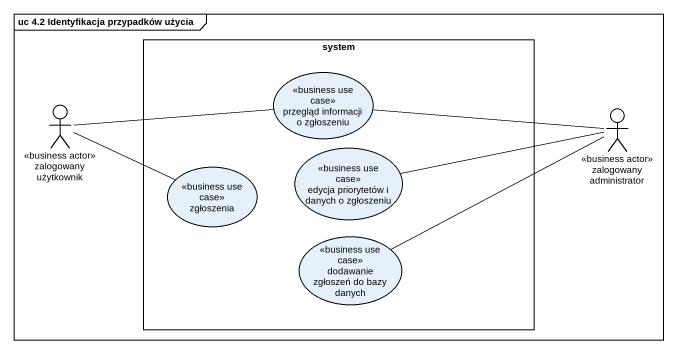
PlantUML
@startuml
mainframe uc 4.2 Identyfikacja przypadków użycia
rectangle system {
  usecase "przegląd informacji o zgłoszeniu" as przegląd_informacji_o <<business use case>>
  usecase "edycja priorytetów i danych o zgłoszeniu" as edycja_priorytetów_i_danych <<business use case>>
  usecase zgłoszenia <<business use case>>
  usecase "dodawanie zgłoszeń do bazy danych" as dodawanie_zgłoszeń_do_bazy <<business use case>>
}
actor "zalogowany użytkownik" as zalogowany_użytkownik <<business actor>>
actor "zalogowany administrator" as zalogowany_administrator <<business actor>>
przegląd_informacji_o -left- zalogowany_użytkownik
przegląd_informacji_o -right- zalogowany_administrator
zalogowany_użytkownik -right- zgłoszenia
edycja_priorytetów_i_danych -right- zalogowany_administrator
dodawanie_zgłoszeń_do_bazy -right- zalogowany_administrator
@enduml
